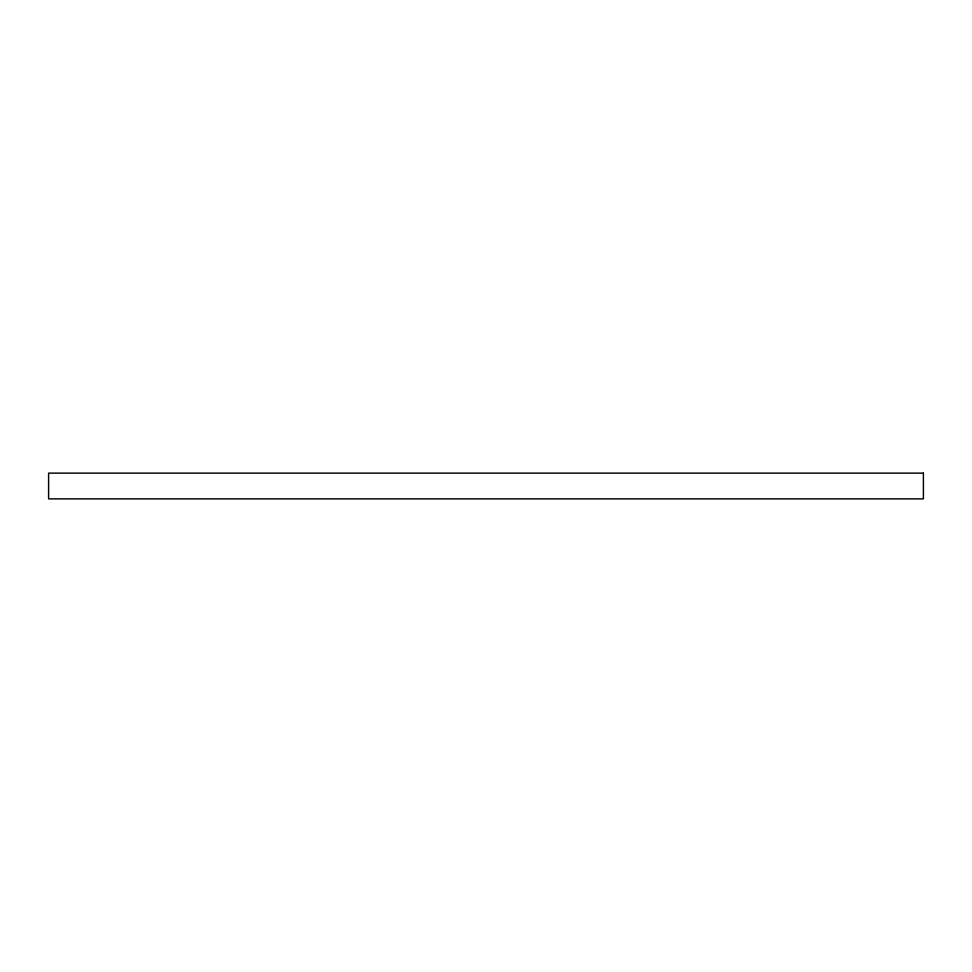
<?xml version="1.0" encoding="UTF-8"?>
<svg xmlns="http://www.w3.org/2000/svg" width="972" height="972" viewBox="0 0 972 972"><rect width="100%" height="100%" fill="white"/><g stroke="black" fill="none" stroke-linecap="round" stroke-linejoin="round"><path stroke-width="1.46" d="M923.4 473.133L48.6 473.133L48.6 498.867L923.4 498.867L923.4 473.133"/></g></svg>
